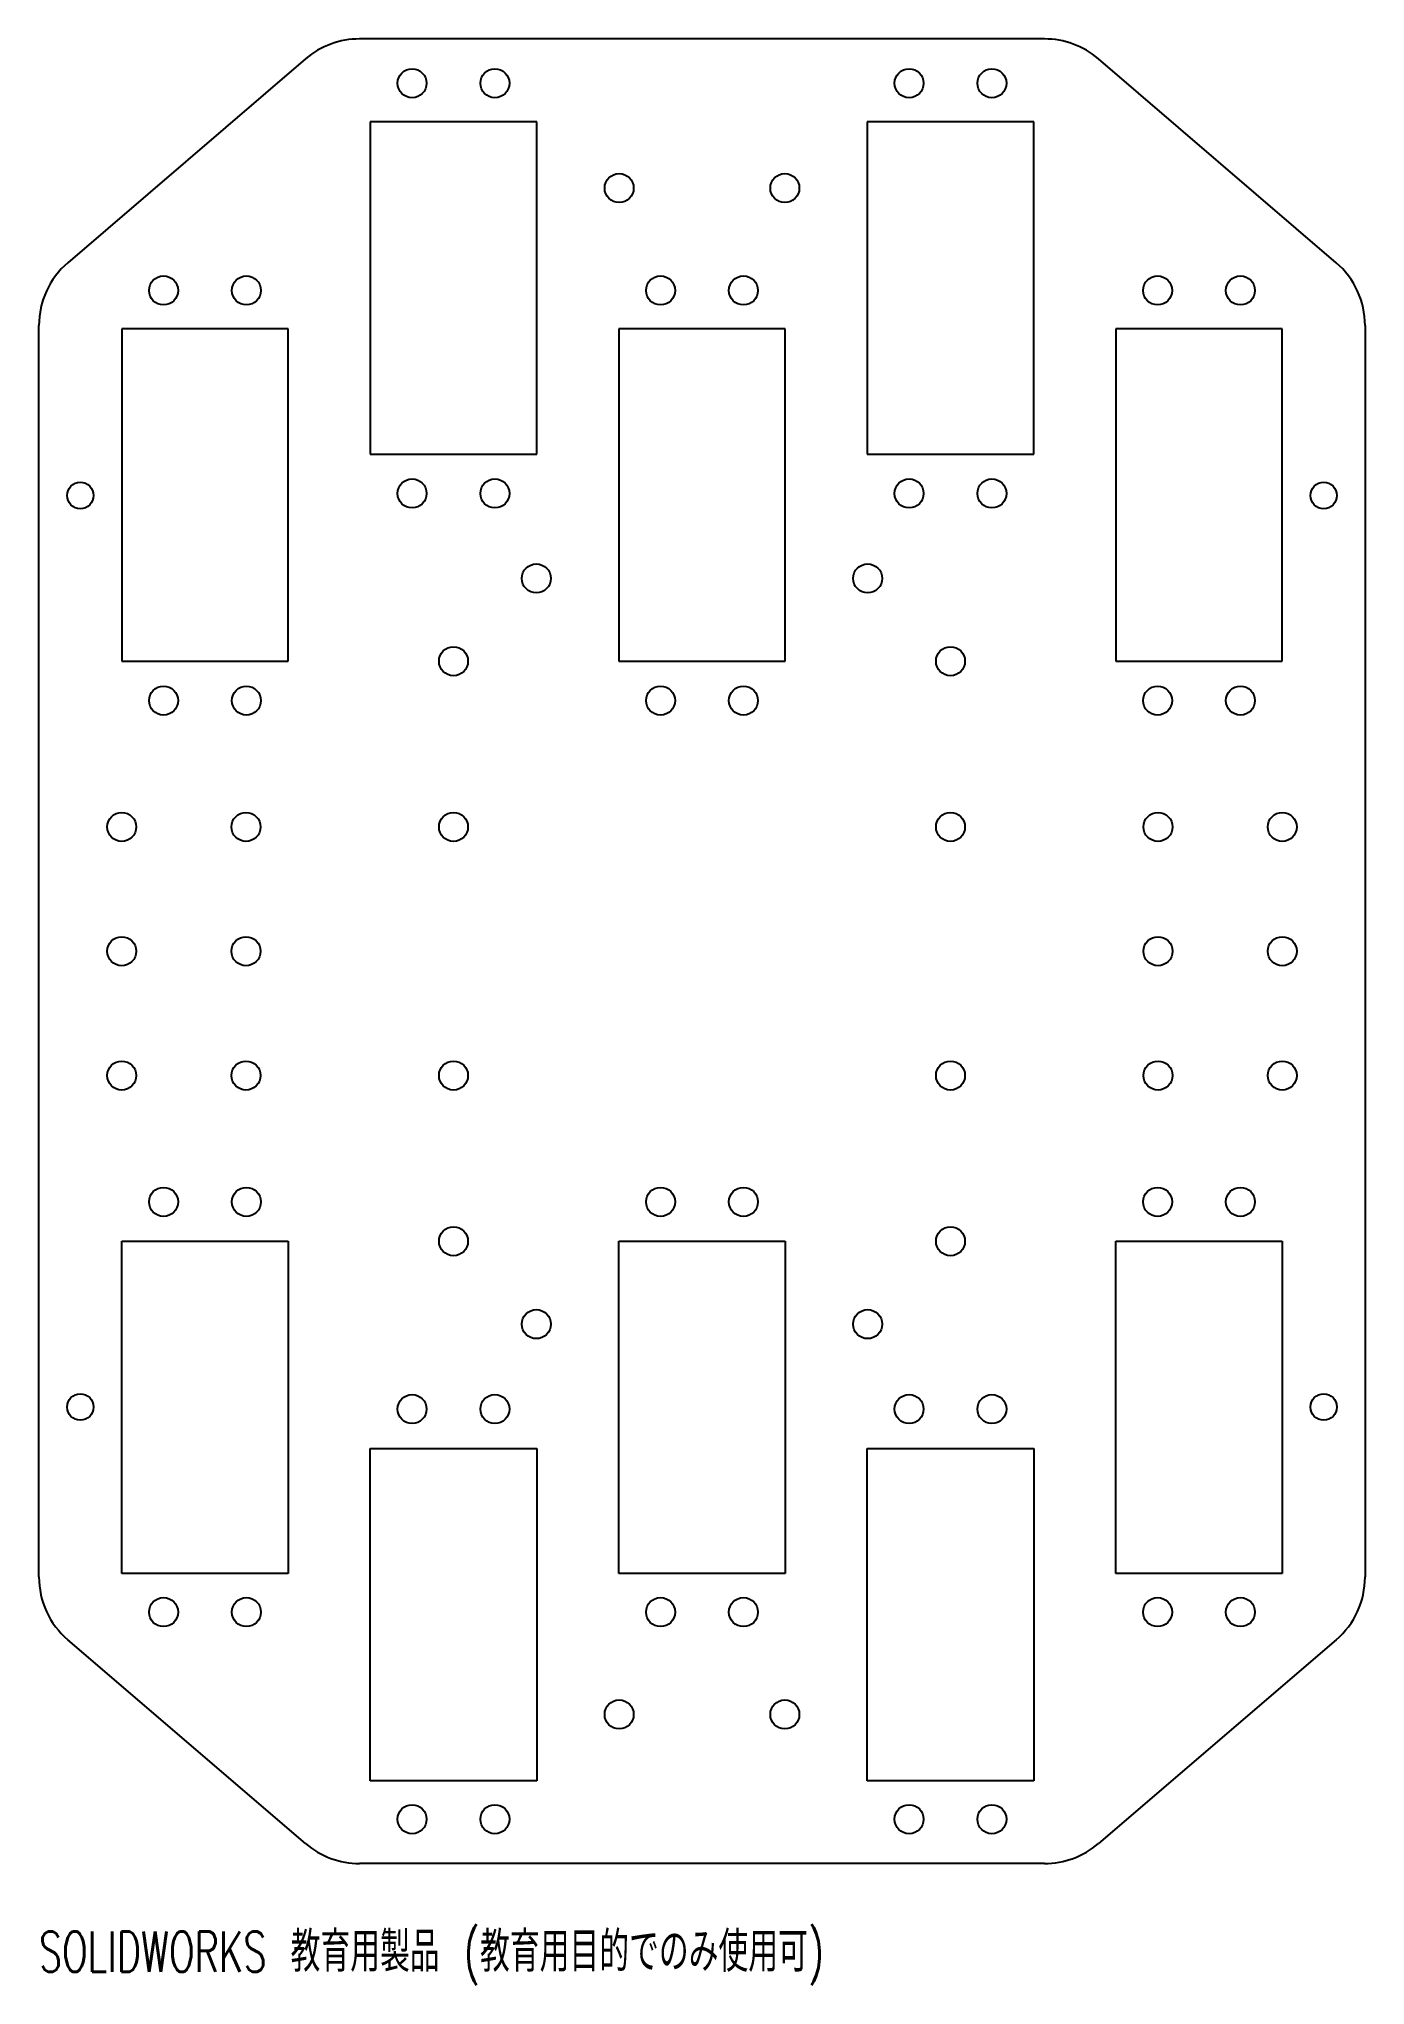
# Model space of a CAD drawing. Extents: x -80 to 80, y -150 to 85.
import ezdxf
from ezdxf.enums import TextEntityAlignment as Align

# ---------------------------------------------------------------- set-up
doc = ezdxf.new("R2010")
doc.units = 0
doc.layers.get('0').update_dxf_attribs({"linetype": 'CONTINUOUS'})
doc.styles.get("Standard").update_dxf_attribs({"font": 'txt', "bigfont": 'bigfont'})

msp = doc.modelspace()

# ---------------------------------------------------------------- linework, layer by layer
at = {"color": 7, "linetype": 'CONTINUOUS'}
for p, q in [((41.35, 85.1), (-41.35, 85.1)), ((-47.86, 82.69), (-76.56, 58.09)), ((76.56, 58.09), (47.86, 82.69)), ((-19.95, 75.1), (-40.05, 75.1)), ((-40.05, 75.1), (-40.05, 35)), ((-19.95, 35), (-19.95, 75.1)), ((40.05, 75.1), (19.95, 75.1)), ((19.95, 75.1), (19.95, 35)), ((40.05, 35), (40.05, 75.1)), ((-80.05, -100.5), (-80.05, 50.5)), ((-49.95, 50.1), (-70.05, 50.1)), ((-70.05, 50.1), (-70.05, 10)), ((-49.95, 10), (-49.95, 50.1)), ((10.05, 50.1), (-10.05, 50.1)), ((-10.05, 50.1), (-10.05, 10)), ((10.05, 10), (10.05, 50.1)), ((70.05, 50.1), (49.95, 50.1)), ((49.95, 50.1), (49.95, 10)), ((70.05, 10), (70.05, 50.1)), ((80.05, 50.5), (80.05, -100.5)), ((-40.05, 35), (-19.95, 35)), ((19.95, 35), (40.05, 35)), ((-70.05, 10), (-49.95, 10)), ((-10.05, 10), (10.05, 10)), ((49.95, 10), (70.05, 10)), ((-70.05, -100.1), (-70.05, -60)), ((-70.05, -60), (-49.95, -60)), ((-49.95, -60), (-49.95, -100.1)), ((-10.05, -100.1), (-10.05, -60)), ((-10.05, -60), (10.05, -60)), ((10.05, -60), (10.05, -100.1)), ((49.95, -100.1), (49.95, -60)), ((49.95, -60), (70.05, -60)), ((70.05, -60), (70.05, -100.1)), ((-40.05, -125.1), (-40.05, -85)), ((-40.05, -85), (-19.95, -85)), ((-19.95, -85), (-19.95, -125.1)), ((19.95, -125.1), (19.95, -85)), ((19.95, -85), (40.05, -85)), ((40.05, -85), (40.05, -125.1)), ((-49.95, -100.1), (-70.05, -100.1)), ((10.05, -100.1), (-10.05, -100.1)), ((70.05, -100.1), (49.95, -100.1)), ((-47.86, -132.69), (-76.56, -108.09)), ((76.56, -108.09), (47.86, -132.69)), ((-19.95, -125.1), (-40.05, -125.1)), ((40.05, -125.1), (19.95, -125.1)), ((41.35, -135.1), (-41.35, -135.1))]:
    msp.add_line(p, q, dxfattribs=at)
for centre, radius in [((-35, 79.75), 1.75), ((-25, 79.75), 1.75), ((25, 79.75), 1.75), ((35, 79.75), 1.75), ((-10, 67.1), 1.75), ((10, 67.1), 1.75), ((-65, 54.75), 1.75), ((-55, 54.75), 1.75), ((-5, 54.75), 1.75), ((5, 54.75), 1.75), ((55, 54.75), 1.75), ((65, 54.75), 1.75), ((-75.05, 30), 1.6), ((-35, 30.25), 1.75), ((-25, 30.25), 1.75), ((25, 30.25), 1.75), ((35, 30.25), 1.75), ((75.05, 30), 1.6), ((-20, 20), 1.75), ((20, 20), 1.75), ((-30, 10), 1.75), ((30, 10), 1.75), ((-65, 5.25), 1.75), ((-55, 5.25), 1.75), ((-5, 5.25), 1.75), ((5, 5.25), 1.75), ((55, 5.25), 1.75), ((65, 5.25), 1.75), ((-70.05, -10), 1.75), ((-55.05, -10), 1.75), ((-30, -10), 1.75), ((30, -10), 1.75), ((55.05, -10), 1.75), ((70.05, -10), 1.75), ((-70.05, -25), 1.75), ((-55.05, -25), 1.75), ((55.05, -25), 1.75), ((70.05, -25), 1.75), ((-70.05, -40), 1.75), ((-55.05, -40), 1.75), ((-30, -40), 1.75), ((30, -40), 1.75), ((55.05, -40), 1.75), ((70.05, -40), 1.75), ((-65, -55.25), 1.75), ((-55, -55.25), 1.75), ((-5, -55.25), 1.75), ((5, -55.25), 1.75), ((55, -55.25), 1.75), ((65, -55.25), 1.75), ((-30, -60), 1.75), ((30, -60), 1.75), ((-20, -70), 1.75), ((20, -70), 1.75), ((-75.05, -80), 1.6), ((-35, -80.25), 1.75), ((-25, -80.25), 1.75), ((25, -80.25), 1.75), ((35, -80.25), 1.75), ((75.05, -80), 1.6), ((-65, -104.75), 1.75), ((-55, -104.75), 1.75), ((-5, -104.75), 1.75), ((5, -104.75), 1.75), ((55, -104.75), 1.75), ((65, -104.75), 1.75), ((-10, -117.1), 1.75), ((10, -117.1), 1.75), ((-35, -129.75), 1.75), ((-25, -129.75), 1.75), ((25, -129.75), 1.75), ((35, -129.75), 1.75)]:
    msp.add_circle(centre, radius, dxfattribs=at)
for centre, start, end in [((-41.35, 75.1), 90, 130.6013), ((41.35, 75.1), 49.3987, 90), ((-70.05, 50.5), 130.6013, 180), ((70.05, 50.5), 0, 49.3987), ((-70.05, -100.5), 180, 229.3987), ((70.05, -100.5), 310.6013, 0), ((-41.35, -125.1), 229.3987, 270), ((41.35, -125.1), 270, 310.6013)]:
    msp.add_arc(centre, 10, start, end, dxfattribs=at)

# ---------------------------------------------------------------- texts
at = {"color": 7, "linetype": 'CONTINUOUS', "width": 0.676667}
msp.add_text('SOLIDWORKS 教育用製品 (教育用目的でのみ使用可)', height=4.8336, dxfattribs=at).set_placement((-80.05, -149.6), align=Align.BOTTOM_LEFT)

doc.saveas('drawing.dxf')
